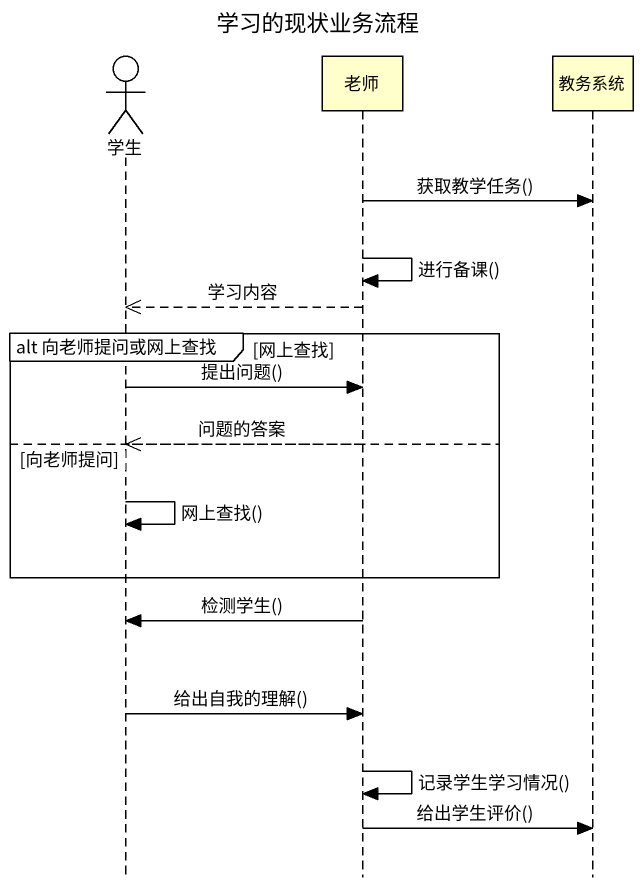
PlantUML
@startuml
title 学习的现状业务流程
hide footbox
actor 学生
participant 老师
participant 教务系统

老师 -> 教务系统 : 获取教学任务()
老师 -> 老师 : 进行备课()
老师 -->> 学生 : 学习内容
group alt 向老师提问或网上查找 [网上查找]
  学生 -> 老师 : 提出问题()
else 向老师提问
  老师 -->> 学生 : 问题的答案
  学生 -> 学生 : 网上查找()
end
老师 -> 学生 : 检测学生()
学生 -> 老师 : 给出自我的理解()
老师 -> 老师 : 记录学生学习情况()
老师 -> 教务系统 : 给出学生评价()
@enduml
